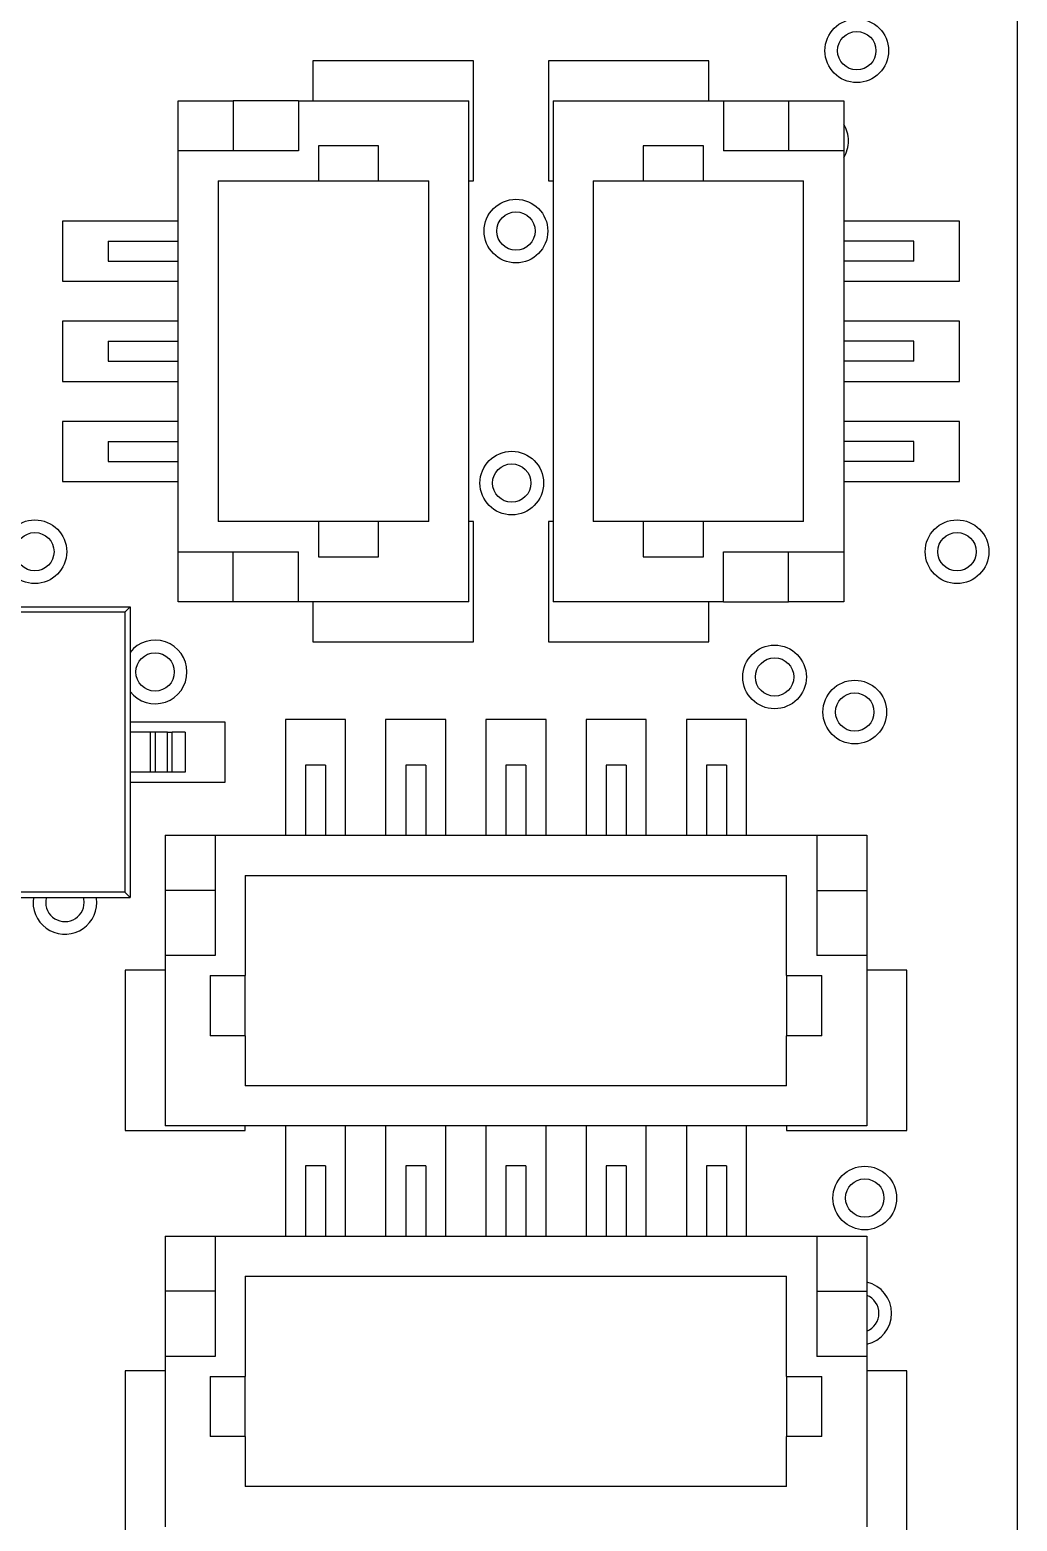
# Model space of a CAD drawing. Extents: x 68 to 194, y 85 to 140.
# Drawn here: x 98.93 to 108.78, y 101.58 to 116.46 of the extents above; entities that cross this region are included whole.
import ezdxf

# ---------------------------------------------------------------- set-up
doc = ezdxf.new("R2010")
doc.units = 0
doc.layers.add('View004', color=7, linetype='CONTINUOUS')

msp = doc.modelspace()

# ---------------------------------------------------------------- linework, layer by layer
at = {"layer": 'View004'}
for p, q in [((108.783, 122.95), (108.783, 92.95)), ((108.783, 122.95), (108.783, 92.95)), ((103.358, 116.15), (101.758, 116.15)), ((101.758, 116.15), (101.758, 115.75)), ((103.358, 116.15), (101.758, 116.15)), ((101.758, 116.15), (101.758, 115.75)), ((103.358, 114.95), (103.358, 116.15)), ((103.358, 114.95), (103.358, 116.15)), ((105.708, 116.15), (104.108, 116.15)), ((104.108, 116.15), (104.108, 114.95)), ((105.708, 116.15), (104.108, 116.15)), ((104.108, 116.15), (104.108, 114.95)), ((105.708, 115.75), (105.708, 116.15)), ((105.708, 115.75), (105.708, 116.15)), ((100.413, 115.25), (100.413, 115.75)), ((100.413, 115.75), (100.963, 115.75)), ((100.413, 115.25), (100.413, 115.75)), ((100.413, 115.75), (100.963, 115.75)), ((101.613, 115.75), (100.963, 115.75)), ((100.963, 115.75), (100.963, 115.25)), ((101.613, 115.75), (100.963, 115.75)), ((100.963, 115.75), (100.963, 115.25)), ((101.613, 115.75), (103.313, 115.75)), ((101.613, 115.75), (101.613, 115.25)), ((101.613, 115.75), (103.313, 115.75)), ((101.613, 115.75), (101.613, 115.25)), ((103.313, 110.75), (103.313, 115.75)), ((103.313, 110.75), (103.313, 115.75)), ((104.153, 115.75), (104.153, 110.75)), ((104.153, 115.75), (105.853, 115.75)), ((104.153, 115.75), (104.153, 110.75)), ((104.153, 115.75), (105.853, 115.75)), ((105.853, 115.75), (106.503, 115.75)), ((105.853, 115.75), (105.853, 115.25)), ((105.853, 115.75), (106.503, 115.75)), ((105.853, 115.75), (105.853, 115.25)), ((106.503, 115.75), (107.053, 115.75)), ((106.503, 115.75), (106.503, 115.25)), ((106.503, 115.75), (107.053, 115.75)), ((106.503, 115.75), (106.503, 115.25)), ((107.053, 115.75), (107.053, 115.25)), ((107.053, 115.75), (107.053, 115.25)), ((100.413, 111.25), (100.413, 115.25)), ((101.613, 115.25), (100.413, 115.25)), ((100.413, 111.25), (100.413, 115.25)), ((101.613, 115.25), (100.413, 115.25)), ((102.413, 115.3), (101.813, 115.3)), ((101.813, 115.3), (101.813, 114.95)), ((102.413, 115.3), (101.813, 115.3)), ((101.813, 115.3), (101.813, 114.95)), ((102.413, 114.95), (102.413, 115.3)), ((102.413, 114.95), (102.413, 115.3)), ((105.653, 115.3), (105.053, 115.3)), ((105.053, 115.3), (105.053, 114.95)), ((105.653, 115.3), (105.053, 115.3)), ((105.053, 115.3), (105.053, 114.95)), ((105.653, 114.95), (105.653, 115.3)), ((105.653, 114.95), (105.653, 115.3)), ((107.053, 115.25), (105.853, 115.25)), ((107.053, 115.25), (105.853, 115.25)), ((107.053, 115.25), (107.053, 111.25)), ((107.053, 115.25), (107.053, 111.25)), ((100.813, 114.95), (101.813, 114.95)), ((100.813, 114.95), (100.813, 111.55)), ((100.813, 114.95), (101.813, 114.95)), ((100.813, 114.95), (100.813, 111.55)), ((101.813, 114.95), (102.413, 114.95)), ((101.813, 114.95), (102.413, 114.95)), ((102.413, 114.95), (102.913, 114.95)), ((102.413, 114.95), (102.913, 114.95)), ((102.913, 111.55), (102.913, 114.95)), ((102.913, 111.55), (102.913, 114.95)), ((103.313, 114.95), (103.358, 114.95)), ((103.313, 114.95), (103.358, 114.95)), ((104.108, 114.95), (104.153, 114.95)), ((104.108, 114.95), (104.153, 114.95)), ((104.553, 114.95), (105.053, 114.95)), ((104.553, 114.95), (104.553, 111.55)), ((104.553, 114.95), (105.053, 114.95)), ((104.553, 114.95), (104.553, 111.55)), ((105.053, 114.95), (105.653, 114.95)), ((105.053, 114.95), (105.653, 114.95)), ((105.653, 114.95), (106.653, 114.95)), ((105.653, 114.95), (106.653, 114.95)), ((106.653, 111.55), (106.653, 114.95)), ((106.653, 111.55), (106.653, 114.95)), ((100.413, 114.55), (99.2583, 114.55)), ((99.2583, 114.55), (99.2583, 113.95)), ((100.413, 114.55), (99.2583, 114.55)), ((99.2583, 114.55), (99.2583, 113.95)), ((108.208, 114.55), (107.053, 114.55)), ((108.208, 114.55), (107.053, 114.55)), ((108.208, 113.95), (108.208, 114.55)), ((108.208, 113.95), (108.208, 114.55)), ((99.7133, 114.35), (100.413, 114.35)), ((99.7133, 114.35), (99.7133, 114.15)), ((99.7133, 114.35), (100.413, 114.35)), ((99.7133, 114.35), (99.7133, 114.15)), ((107.753, 114.35), (107.053, 114.35)), ((107.753, 114.35), (107.053, 114.35)), ((107.753, 114.15), (107.753, 114.35)), ((107.753, 114.15), (107.753, 114.35)), ((99.7133, 114.15), (100.413, 114.15)), ((99.7133, 114.15), (100.413, 114.15)), ((107.753, 114.15), (107.053, 114.15)), ((107.753, 114.15), (107.053, 114.15)), ((99.2583, 113.95), (100.413, 113.95)), ((99.2583, 113.95), (100.413, 113.95)), ((107.053, 113.95), (108.208, 113.95)), ((107.053, 113.95), (108.208, 113.95)), ((100.413, 113.55), (99.2583, 113.55)), ((99.2583, 113.55), (99.2583, 112.95)), ((100.413, 113.55), (99.2583, 113.55)), ((99.2583, 113.55), (99.2583, 112.95)), ((108.208, 113.55), (107.053, 113.55)), ((108.208, 113.55), (107.053, 113.55)), ((108.208, 112.95), (108.208, 113.55)), ((108.208, 112.95), (108.208, 113.55)), ((99.7133, 113.35), (100.413, 113.35)), ((99.7133, 113.35), (99.7133, 113.15)), ((99.7133, 113.35), (100.413, 113.35)), ((99.7133, 113.35), (99.7133, 113.15)), ((107.753, 113.35), (107.053, 113.35)), ((107.753, 113.35), (107.053, 113.35)), ((107.753, 113.15), (107.753, 113.35)), ((107.753, 113.15), (107.753, 113.35)), ((99.7133, 113.15), (100.413, 113.15)), ((99.7133, 113.15), (100.413, 113.15)), ((107.753, 113.15), (107.053, 113.15)), ((107.753, 113.15), (107.053, 113.15)), ((99.2583, 112.95), (100.413, 112.95)), ((99.2583, 112.95), (100.413, 112.95)), ((107.053, 112.95), (108.208, 112.95)), ((107.053, 112.95), (108.208, 112.95)), ((100.413, 112.55), (99.2583, 112.55)), ((99.2583, 112.55), (99.2583, 111.95)), ((100.413, 112.55), (99.2583, 112.55)), ((99.2583, 112.55), (99.2583, 111.95)), ((108.208, 112.55), (107.053, 112.55)), ((108.208, 112.55), (107.053, 112.55)), ((108.208, 111.95), (108.208, 112.55)), ((108.208, 111.95), (108.208, 112.55)), ((99.7133, 112.35), (100.413, 112.35)), ((99.7133, 112.35), (99.7133, 112.15)), ((99.7133, 112.35), (100.413, 112.35)), ((99.7133, 112.35), (99.7133, 112.15)), ((107.753, 112.35), (107.053, 112.35)), ((107.753, 112.35), (107.053, 112.35)), ((107.753, 112.15), (107.753, 112.35)), ((107.753, 112.15), (107.753, 112.35)), ((99.7133, 112.15), (100.413, 112.15)), ((99.7133, 112.15), (100.413, 112.15)), ((107.753, 112.15), (107.053, 112.15)), ((107.753, 112.15), (107.053, 112.15)), ((99.2583, 111.95), (100.413, 111.95)), ((99.2583, 111.95), (100.413, 111.95)), ((107.053, 111.95), (108.208, 111.95)), ((107.053, 111.95), (108.208, 111.95)), ((101.813, 111.55), (100.813, 111.55)), ((101.813, 111.55), (100.813, 111.55)), ((101.813, 111.55), (101.813, 111.2)), ((102.413, 111.55), (101.813, 111.55)), ((101.813, 111.55), (101.813, 111.2)), ((102.413, 111.55), (101.813, 111.55)), ((102.413, 111.2), (102.413, 111.55)), ((102.913, 111.55), (102.413, 111.55)), ((102.413, 111.2), (102.413, 111.55)), ((102.913, 111.55), (102.413, 111.55)), ((103.358, 111.55), (103.313, 111.55)), ((103.358, 111.55), (103.313, 111.55)), ((103.358, 110.35), (103.358, 111.55)), ((103.358, 110.35), (103.358, 111.55)), ((104.153, 111.55), (104.108, 111.55)), ((104.108, 111.55), (104.108, 110.35)), ((104.153, 111.55), (104.108, 111.55)), ((104.108, 111.55), (104.108, 110.35)), ((105.053, 111.55), (104.553, 111.55)), ((105.053, 111.55), (104.553, 111.55)), ((105.053, 111.55), (105.053, 111.2)), ((105.653, 111.55), (105.053, 111.55)), ((105.053, 111.55), (105.053, 111.2)), ((105.653, 111.55), (105.053, 111.55)), ((105.653, 111.2), (105.653, 111.55)), ((106.653, 111.55), (105.653, 111.55)), ((105.653, 111.2), (105.653, 111.55)), ((106.653, 111.55), (105.653, 111.55)), ((100.413, 110.75), (100.413, 111.25)), ((100.413, 111.25), (101.613, 111.25)), ((100.413, 110.75), (100.413, 111.25)), ((100.413, 111.25), (101.613, 111.25)), ((100.963, 110.75), (100.963, 111.25)), ((100.963, 110.75), (100.963, 111.25)), ((101.613, 110.75), (101.613, 111.25)), ((101.613, 110.75), (101.613, 111.25)), ((101.813, 111.2), (102.413, 111.2)), ((101.813, 111.2), (102.413, 111.2)), ((105.053, 111.2), (105.653, 111.2)), ((105.053, 111.2), (105.653, 111.2)), ((105.853, 111.25), (107.053, 111.25)), ((105.853, 110.75), (105.853, 111.25)), ((105.853, 111.25), (107.053, 111.25)), ((105.853, 110.75), (105.853, 111.25)), ((106.503, 110.75), (106.503, 111.25)), ((106.503, 110.75), (106.503, 111.25)), ((107.053, 111.25), (107.053, 110.75)), ((107.053, 111.25), (107.053, 110.75)), ((100.963, 110.75), (100.413, 110.75)), ((100.963, 110.75), (100.413, 110.75)), ((101.613, 110.75), (100.963, 110.75)), ((101.613, 110.75), (100.963, 110.75)), ((103.313, 110.75), (101.613, 110.75)), ((103.313, 110.75), (101.613, 110.75)), ((101.758, 110.75), (101.758, 110.35)), ((101.758, 110.75), (101.758, 110.35)), ((105.853, 110.75), (104.153, 110.75)), ((105.853, 110.75), (104.153, 110.75)), ((105.708, 110.35), (105.708, 110.75)), ((105.708, 110.35), (105.708, 110.75)), ((105.853, 110.75), (106.503, 110.75)), ((105.853, 110.75), (106.503, 110.75)), ((107.053, 110.75), (106.503, 110.75)), ((107.053, 110.75), (106.503, 110.75)), ((98.6333, 110.7), (99.9333, 110.7)), ((98.6333, 110.7), (99.9333, 110.7)), ((99.8808, 110.648), (98.6858, 110.648)), ((99.8808, 110.648), (98.6858, 110.648)), ((99.9333, 110.7), (99.8808, 110.648)), ((99.9333, 110.7), (99.8808, 110.648)), ((99.8808, 110.648), (99.8808, 107.852)), ((99.8808, 110.648), (99.8808, 107.852)), ((99.9333, 110.7), (99.9333, 110.365)), ((99.9333, 110.7), (99.9333, 110.365)), ((99.9333, 110.365), (99.9333, 109.965)), ((99.9333, 110.365), (99.9333, 109.965)), ((101.758, 110.35), (103.358, 110.35)), ((101.758, 110.35), (103.358, 110.35)), ((104.108, 110.35), (105.708, 110.35)), ((104.108, 110.35), (105.708, 110.35)), ((99.9333, 109.965), (99.9333, 109.45)), ((99.9333, 109.965), (99.9333, 109.45)), ((100.883, 109.55), (99.9333, 109.55)), ((100.883, 109.55), (99.9333, 109.55)), ((100.883, 108.95), (100.883, 109.55)), ((100.883, 108.95), (100.883, 109.55)), ((101.483, 109.575), (101.483, 108.42)), ((102.083, 109.575), (101.483, 109.575)), ((101.483, 109.575), (101.483, 108.42)), ((102.083, 109.575), (101.483, 109.575)), ((102.083, 108.42), (102.083, 109.575)), ((102.083, 108.42), (102.083, 109.575)), ((102.483, 109.575), (102.483, 108.42)), ((103.083, 109.575), (102.483, 109.575)), ((102.483, 109.575), (102.483, 108.42)), ((103.083, 109.575), (102.483, 109.575)), ((103.083, 108.42), (103.083, 109.575)), ((103.083, 108.42), (103.083, 109.575)), ((103.483, 109.575), (103.483, 108.42)), ((104.083, 109.575), (103.483, 109.575)), ((103.483, 109.575), (103.483, 108.42)), ((104.083, 109.575), (103.483, 109.575)), ((104.083, 108.42), (104.083, 109.575)), ((104.083, 108.42), (104.083, 109.575)), ((104.483, 109.575), (104.483, 108.42)), ((105.083, 109.575), (104.483, 109.575)), ((104.483, 109.575), (104.483, 108.42)), ((105.083, 109.575), (104.483, 109.575)), ((105.083, 108.42), (105.083, 109.575)), ((105.083, 108.42), (105.083, 109.575)), ((105.483, 109.575), (105.483, 108.42)), ((106.083, 109.575), (105.483, 109.575)), ((105.483, 109.575), (105.483, 108.42)), ((106.083, 109.575), (105.483, 109.575)), ((106.083, 108.42), (106.083, 109.575)), ((106.083, 108.42), (106.083, 109.575)), ((100.133, 109.45), (99.9333, 109.45)), ((99.9333, 109.45), (99.9333, 109.05)), ((100.133, 109.45), (99.9333, 109.45)), ((99.9333, 109.45), (99.9333, 109.05)), ((100.133, 109.45), (100.133, 109.05)), ((100.133, 109.45), (100.133, 109.05)), ((100.306, 109.45), (100.184, 109.45)), ((100.306, 109.45), (100.184, 109.45)), ((100.184, 109.45), (100.184, 109.05)), ((100.184, 109.45), (100.184, 109.05)), ((100.306, 109.05), (100.306, 109.45)), ((100.306, 109.05), (100.306, 109.45)), ((100.483, 109.45), (100.352, 109.45)), ((100.483, 109.45), (100.352, 109.45)), ((100.352, 109.05), (100.352, 109.45)), ((100.352, 109.05), (100.352, 109.45)), ((100.483, 109.45), (100.483, 109.05)), ((100.483, 109.45), (100.483, 109.05)), ((101.683, 109.12), (101.683, 108.42)), ((101.883, 109.12), (101.683, 109.12)), ((101.683, 109.12), (101.683, 108.42)), ((101.883, 109.12), (101.683, 109.12)), ((101.883, 109.12), (101.883, 108.42)), ((101.883, 109.12), (101.883, 108.42)), ((102.683, 109.12), (102.683, 108.42)), ((102.883, 109.12), (102.683, 109.12)), ((102.683, 109.12), (102.683, 108.42)), ((102.883, 109.12), (102.683, 109.12)), ((102.883, 109.12), (102.883, 108.42)), ((102.883, 109.12), (102.883, 108.42)), ((103.683, 109.12), (103.683, 108.42)), ((103.883, 109.12), (103.683, 109.12)), ((103.683, 109.12), (103.683, 108.42)), ((103.883, 109.12), (103.683, 109.12)), ((103.883, 109.12), (103.883, 108.42)), ((103.883, 109.12), (103.883, 108.42)), ((104.883, 109.12), (104.683, 109.12)), ((104.683, 109.12), (104.683, 108.42)), ((104.883, 109.12), (104.683, 109.12)), ((104.683, 109.12), (104.683, 108.42)), ((104.883, 109.12), (104.883, 108.42)), ((104.883, 109.12), (104.883, 108.42)), ((105.683, 109.12), (105.683, 108.42)), ((105.883, 109.12), (105.683, 109.12)), ((105.683, 109.12), (105.683, 108.42)), ((105.883, 109.12), (105.683, 109.12)), ((105.883, 109.12), (105.883, 108.42)), ((105.883, 109.12), (105.883, 108.42)), ((100.133, 109.05), (99.9333, 109.05)), ((99.9333, 109.05), (99.9333, 108.535)), ((100.133, 109.05), (99.9333, 109.05)), ((99.9333, 109.05), (99.9333, 108.535)), ((99.9333, 108.95), (100.883, 108.95)), ((99.9333, 108.95), (100.883, 108.95)), ((100.306, 109.05), (100.184, 109.05)), ((100.306, 109.05), (100.184, 109.05)), ((100.483, 109.05), (100.352, 109.05)), ((100.483, 109.05), (100.352, 109.05)), ((99.9333, 108.535), (99.9333, 108.135)), ((99.9333, 108.535), (99.9333, 108.135)), ((100.283, 108.42), (100.783, 108.42)), ((100.283, 108.42), (100.283, 107.87)), ((100.283, 108.42), (100.783, 108.42)), ((100.283, 108.42), (100.283, 107.87)), ((100.783, 108.42), (106.783, 108.42)), ((100.783, 108.42), (100.783, 107.22)), ((100.783, 108.42), (106.783, 108.42)), ((100.783, 108.42), (100.783, 107.22)), ((106.783, 108.42), (107.283, 108.42)), ((106.783, 108.42), (106.783, 107.22)), ((106.783, 108.42), (107.283, 108.42)), ((106.783, 108.42), (106.783, 107.22)), ((107.283, 108.42), (107.283, 107.87)), ((107.283, 108.42), (107.283, 107.87)), ((99.9333, 108.135), (99.9333, 107.8)), ((99.9333, 108.135), (99.9333, 107.8)), ((101.083, 108.02), (106.483, 108.02)), ((101.083, 108.02), (101.083, 107.02)), ((101.083, 108.02), (106.483, 108.02)), ((101.083, 108.02), (101.083, 107.02)), ((106.483, 107.02), (106.483, 108.02)), ((106.483, 107.02), (106.483, 108.02)), ((98.6333, 107.8), (99.9333, 107.8)), ((98.6333, 107.8), (99.9333, 107.8)), ((99.8808, 107.852), (98.6858, 107.852)), ((99.8808, 107.852), (98.6858, 107.852)), ((99.8808, 107.852), (99.9333, 107.8)), ((99.8808, 107.852), (99.9333, 107.8)), ((100.283, 107.87), (100.283, 107.22)), ((100.783, 107.87), (100.283, 107.87)), ((100.283, 107.87), (100.283, 107.22)), ((100.783, 107.87), (100.283, 107.87)), ((106.783, 107.87), (107.283, 107.87)), ((106.783, 107.87), (107.283, 107.87)), ((107.283, 107.87), (107.283, 107.22)), ((107.283, 107.87), (107.283, 107.22)), ((100.283, 107.22), (100.283, 105.52)), ((100.783, 107.22), (100.283, 107.22)), ((100.283, 107.22), (100.283, 105.52)), ((100.783, 107.22), (100.283, 107.22)), ((107.283, 107.22), (106.783, 107.22)), ((107.283, 107.22), (106.783, 107.22)), ((107.283, 107.22), (107.283, 105.52)), ((107.283, 107.22), (107.283, 105.52)), ((99.8833, 107.075), (99.8833, 105.475)), ((100.283, 107.075), (99.8833, 107.075)), ((99.8833, 107.075), (99.8833, 105.475)), ((100.283, 107.075), (99.8833, 107.075)), ((100.733, 107.02), (101.083, 107.02)), ((100.733, 107.02), (100.733, 106.42)), ((100.733, 107.02), (101.083, 107.02)), ((100.733, 107.02), (100.733, 106.42)), ((101.083, 106.42), (101.083, 107.02)), ((101.083, 106.42), (101.083, 107.02)), ((106.483, 107.02), (106.833, 107.02)), ((106.483, 107.02), (106.483, 106.42)), ((106.483, 107.02), (106.833, 107.02)), ((106.483, 107.02), (106.483, 106.42)), ((106.833, 106.42), (106.833, 107.02)), ((106.833, 106.42), (106.833, 107.02)), ((107.683, 107.075), (107.283, 107.075)), ((107.683, 107.075), (107.283, 107.075)), ((107.683, 105.475), (107.683, 107.075)), ((107.683, 105.475), (107.683, 107.075)), ((101.083, 106.42), (100.733, 106.42)), ((101.083, 106.42), (100.733, 106.42)), ((101.083, 106.42), (101.083, 105.92)), ((101.083, 106.42), (101.083, 105.92)), ((106.483, 105.92), (106.483, 106.42)), ((106.833, 106.42), (106.483, 106.42)), ((106.483, 105.92), (106.483, 106.42)), ((106.833, 106.42), (106.483, 106.42)), ((106.483, 105.92), (101.083, 105.92)), ((106.483, 105.92), (101.083, 105.92)), ((99.8833, 105.475), (101.083, 105.475)), ((99.8833, 105.475), (101.083, 105.475)), ((107.283, 105.52), (100.283, 105.52)), ((107.283, 105.52), (100.283, 105.52)), ((101.083, 105.475), (101.083, 105.52)), ((101.083, 105.475), (101.083, 105.52)), ((101.483, 105.52), (101.483, 104.42)), ((101.483, 105.52), (101.483, 104.42)), ((102.083, 104.42), (102.083, 105.52)), ((102.083, 104.42), (102.083, 105.52)), ((102.483, 105.52), (102.483, 104.42)), ((102.483, 105.52), (102.483, 104.42)), ((103.083, 104.42), (103.083, 105.52)), ((103.083, 104.42), (103.083, 105.52)), ((103.483, 105.52), (103.483, 104.42)), ((103.483, 105.52), (103.483, 104.42)), ((104.083, 104.42), (104.083, 105.52)), ((104.083, 104.42), (104.083, 105.52)), ((104.483, 105.52), (104.483, 104.42)), ((104.483, 105.52), (104.483, 104.42)), ((105.083, 104.42), (105.083, 105.52)), ((105.083, 104.42), (105.083, 105.52)), ((105.483, 105.52), (105.483, 104.42)), ((105.483, 105.52), (105.483, 104.42)), ((106.083, 104.42), (106.083, 105.52)), ((106.083, 104.42), (106.083, 105.52)), ((106.483, 105.52), (106.483, 105.475)), ((106.483, 105.52), (106.483, 105.475)), ((106.483, 105.475), (107.683, 105.475)), ((106.483, 105.475), (107.683, 105.475)), ((101.683, 105.12), (101.683, 104.42)), ((101.883, 105.12), (101.683, 105.12)), ((101.683, 105.12), (101.683, 104.42)), ((101.883, 105.12), (101.683, 105.12)), ((101.883, 105.12), (101.883, 104.42)), ((101.883, 105.12), (101.883, 104.42)), ((102.683, 105.12), (102.683, 104.42)), ((102.883, 105.12), (102.683, 105.12)), ((102.683, 105.12), (102.683, 104.42)), ((102.883, 105.12), (102.683, 105.12)), ((102.883, 105.12), (102.883, 104.42)), ((102.883, 105.12), (102.883, 104.42)), ((103.683, 105.12), (103.683, 104.42)), ((103.883, 105.12), (103.683, 105.12)), ((103.683, 105.12), (103.683, 104.42)), ((103.883, 105.12), (103.683, 105.12)), ((103.883, 105.12), (103.883, 104.42)), ((103.883, 105.12), (103.883, 104.42)), ((104.883, 105.12), (104.683, 105.12)), ((104.683, 105.12), (104.683, 104.42)), ((104.883, 105.12), (104.683, 105.12)), ((104.683, 105.12), (104.683, 104.42)), ((104.883, 105.12), (104.883, 104.42)), ((104.883, 105.12), (104.883, 104.42)), ((105.683, 105.12), (105.683, 104.42)), ((105.883, 105.12), (105.683, 105.12)), ((105.683, 105.12), (105.683, 104.42)), ((105.883, 105.12), (105.683, 105.12)), ((105.883, 105.12), (105.883, 104.42)), ((105.883, 105.12), (105.883, 104.42)), ((100.283, 104.42), (100.783, 104.42)), ((100.283, 104.42), (100.283, 103.87)), ((100.283, 104.42), (100.783, 104.42)), ((100.283, 104.42), (100.283, 103.87)), ((100.783, 104.42), (106.783, 104.42)), ((100.783, 104.42), (100.783, 103.22)), ((100.783, 104.42), (106.783, 104.42)), ((100.783, 104.42), (100.783, 103.22)), ((106.783, 104.42), (107.283, 104.42)), ((106.783, 104.42), (106.783, 103.22)), ((106.783, 104.42), (107.283, 104.42)), ((106.783, 104.42), (106.783, 103.22)), ((107.283, 104.42), (107.283, 103.87)), ((107.283, 104.42), (107.283, 103.87)), ((101.083, 104.02), (106.483, 104.02)), ((101.083, 104.02), (101.083, 103.02)), ((101.083, 104.02), (106.483, 104.02)), ((101.083, 104.02), (101.083, 103.02)), ((106.483, 103.02), (106.483, 104.02)), ((106.483, 103.02), (106.483, 104.02)), ((100.283, 103.87), (100.283, 103.22)), ((100.783, 103.87), (100.283, 103.87)), ((100.283, 103.87), (100.283, 103.22)), ((100.783, 103.87), (100.283, 103.87)), ((106.783, 103.87), (107.283, 103.87)), ((106.783, 103.87), (107.283, 103.87)), ((107.283, 103.87), (107.283, 103.22)), ((107.283, 103.87), (107.283, 103.22)), ((100.283, 103.22), (100.283, 101.52)), ((100.783, 103.22), (100.283, 103.22)), ((100.283, 103.22), (100.283, 101.52)), ((100.783, 103.22), (100.283, 103.22)), ((107.283, 103.22), (106.783, 103.22)), ((107.283, 103.22), (106.783, 103.22)), ((107.283, 103.22), (107.283, 101.52)), ((107.283, 103.22), (107.283, 101.52)), ((99.8833, 103.075), (99.8833, 101.475)), ((100.283, 103.075), (99.8833, 103.075)), ((99.8833, 103.075), (99.8833, 101.475)), ((100.283, 103.075), (99.8833, 103.075)), ((100.733, 103.02), (101.083, 103.02)), ((100.733, 103.02), (100.733, 102.42)), ((100.733, 103.02), (101.083, 103.02)), ((100.733, 103.02), (100.733, 102.42)), ((101.083, 102.42), (101.083, 103.02)), ((101.083, 102.42), (101.083, 103.02)), ((106.483, 103.02), (106.833, 103.02)), ((106.483, 103.02), (106.483, 102.42)), ((106.483, 103.02), (106.833, 103.02)), ((106.483, 103.02), (106.483, 102.42)), ((106.833, 102.42), (106.833, 103.02)), ((106.833, 102.42), (106.833, 103.02)), ((107.683, 103.075), (107.283, 103.075)), ((107.683, 103.075), (107.283, 103.075)), ((107.683, 101.475), (107.683, 103.075)), ((107.683, 101.475), (107.683, 103.075)), ((101.083, 102.42), (100.733, 102.42)), ((101.083, 102.42), (100.733, 102.42)), ((101.083, 102.42), (101.083, 101.92)), ((101.083, 102.42), (101.083, 101.92)), ((106.483, 101.92), (106.483, 102.42)), ((106.833, 102.42), (106.483, 102.42)), ((106.483, 101.92), (106.483, 102.42)), ((106.833, 102.42), (106.483, 102.42)), ((106.483, 101.92), (101.083, 101.92)), ((106.483, 101.92), (101.083, 101.92))]:
    msp.add_line(p, q, dxfattribs=at)
for centre, radius in [((107.183, 116.25), 0.3175), ((107.183, 116.25), 0.3175), ((107.183, 116.25), 0.1915), ((107.183, 116.25), 0.1915), ((103.783, 114.45), 0.3175), ((103.783, 114.45), 0.3175), ((103.783, 114.45), 0.1915), ((103.783, 114.45), 0.1915), ((103.741, 111.935), 0.3175), ((103.741, 111.935), 0.3175), ((103.741, 111.935), 0.1915), ((103.741, 111.935), 0.1915), ((98.9833, 111.25), 0.3175), ((98.9833, 111.25), 0.3175), ((108.183, 111.25), 0.3175), ((108.183, 111.25), 0.3175), ((98.9833, 111.25), 0.1915), ((98.9833, 111.25), 0.1915), ((108.183, 111.25), 0.1915), ((108.183, 111.25), 0.1915), ((106.363, 110), 0.3175), ((106.363, 110), 0.3175), ((100.183, 110.05), 0.1915), ((100.183, 110.05), 0.1915), ((106.363, 110), 0.1915), ((106.363, 110), 0.1915), ((107.163, 109.65), 0.3175), ((107.163, 109.65), 0.3175), ((107.163, 109.65), 0.1915), ((107.163, 109.65), 0.1915), ((107.263, 104.8), 0.3175), ((107.263, 104.8), 0.3175), ((107.263, 104.8), 0.1915), ((107.263, 104.8), 0.1915)]:
    msp.add_circle(centre, radius, dxfattribs=at)
for centre, radius, start, end in [((106.783, 115.35), 0.3175, 0, 31.7455), ((106.783, 115.35), 0.3175, 0, 31.7455), ((106.783, 115.35), 0.3175, -31.7455, 0), ((106.783, 115.35), 0.3175, -31.7455, 0), ((100.183, 110.05), 0.3175, 0, 141.943), ((100.183, 110.05), 0.3175, 0, 141.943), ((100.183, 110.05), 0.3175, -141.943, 0), ((100.183, 110.05), 0.3175, -141.943, 0), ((99.2833, 107.75), 0.3175, 170.939, 0), ((99.2833, 107.75), 0.3175, 170.939, 0), ((99.2833, 107.75), 0.1915, 164.865, 0), ((99.2833, 107.75), 0.1915, 164.865, 0), ((99.2833, 107.75), 0.1915, 0, 15.1351), ((99.2833, 107.75), 0.1915, 0, 15.1351), ((99.2833, 107.75), 0.3175, 0, 9.06067), ((99.2833, 107.75), 0.3175, 0, 9.06067), ((107.213, 103.65), 0.3175, 0, 77.2632), ((107.213, 103.65), 0.3175, 0, 77.2632), ((107.213, 103.65), 0.1915, 0, 68.5595), ((107.213, 103.65), 0.1915, 0, 68.5595), ((107.213, 103.65), 0.3175, -77.2632, 0), ((107.213, 103.65), 0.1915, -68.5595, 0), ((107.213, 103.65), 0.3175, -77.2632, 0), ((107.213, 103.65), 0.1915, -68.5595, 0)]:
    msp.add_arc(centre, radius, start, end, dxfattribs=at)
for points in [[(100.184, 109.45), (100.168, 109.45), (100.133, 109.45)], [(100.184, 109.45), (100.168, 109.45), (100.133, 109.45)], [(100.306, 109.45), (100.32, 109.45), (100.352, 109.45)], [(100.306, 109.45), (100.32, 109.45), (100.352, 109.45)], [(100.184, 109.05), (100.168, 109.05), (100.133, 109.05)], [(100.184, 109.05), (100.168, 109.05), (100.133, 109.05)], [(100.352, 109.05), (100.32, 109.05), (100.306, 109.05)], [(100.352, 109.05), (100.32, 109.05), (100.306, 109.05)]]:
    msp.add_open_spline(points, degree=2, dxfattribs=at)

doc.saveas('drawing.dxf')
